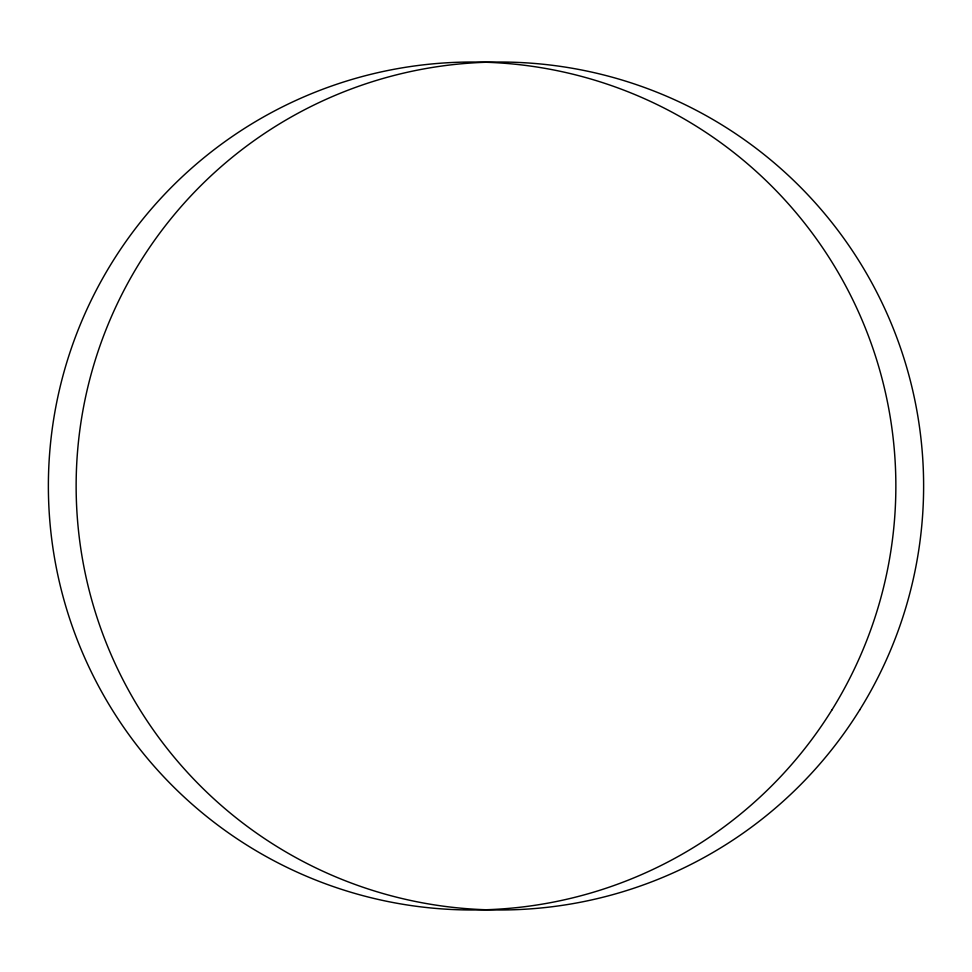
<?xml version="1.0" encoding="UTF-8"?>
<svg xmlns="http://www.w3.org/2000/svg" width="972" height="972" viewBox="0 0 972 972"><rect width="100%" height="100%" fill="white"/><g stroke="black" fill="none" stroke-linecap="round" stroke-linejoin="round"><path stroke-width="1.46" d="M859.722 709.888A423.974 423.743 -90 0 0 513.751 62.257A423.974 423.743 -90 0 0 126.166 685.855A423.974 423.743 -90 0 0 859.722 709.888M831.959 709.888A423.974 423.743 -90 0 0 485.988 62.257A423.974 423.743 -90 0 0 98.403 685.855A423.974 423.743 -90 0 0 831.959 709.888"/></g></svg>
